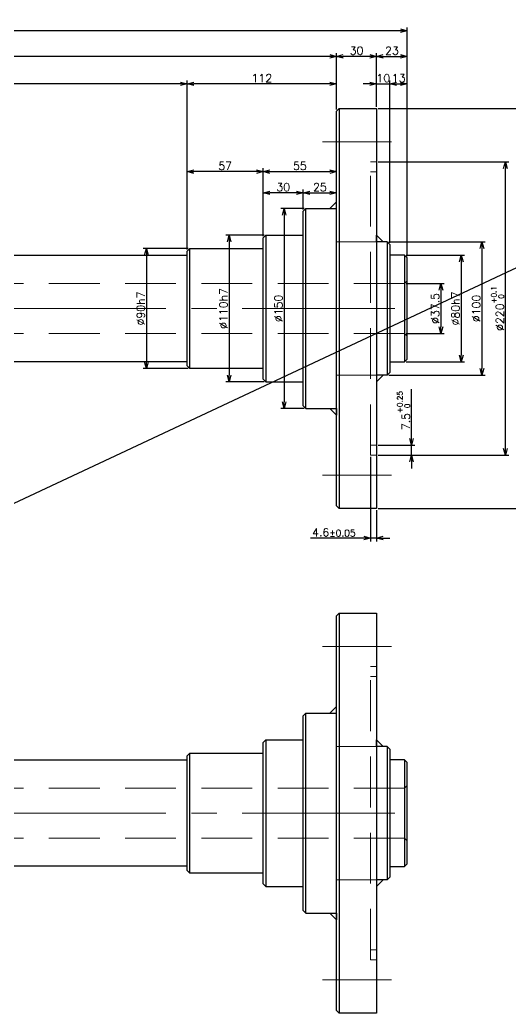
# Model space of a CAD drawing. Header units: millimetres. Extents: x -16130 to 36813, y -8099 to 27484.
# Drawn here: x -9686 to -9318, y 17082 to 17827 of the extents above; entities that cross this region are included whole.
import ezdxf

# ---------------------------------------------------------------- set-up
doc = ezdxf.new("R2010")
doc.units = ezdxf.units.MM
doc.header["$LTSCALE"] = 6
doc.header["$PDMODE"] = 99
doc.header["$PDSIZE"] = 1
doc.linetypes.add('CENTER2', pattern=[28.575, 19.05, -3.175, 3.175, -3.175])
doc.linetypes.add('HIDDEN', pattern=[9.525, 6.35, -3.175])
for name, color, linetype, lineweight in [('04_HIDDEN', 2, 'HIDDEN', 13), ('05_CENTER', 4, 'CENTER2', 13), ('08_DIM', 3, 'Continuous', 13)]:
    doc.layers.add(name, color=color, linetype=linetype, lineweight=lineweight)
doc.styles.add('KSS_TXT', font='txt.shx', dxfattribs={"bigfont": 'extfont2.shx'})
doc.dimstyles.new('KSS_DIM', dxfattribs={"dimtxt": 3, "dimasz": 2.5, "dimexe": 1.25, "dimexo": 0.625, "dimtad": 1, "dimdsep": 46, "dimtxsty": 'KSS_TXT', "dimblk": 'OPEN30', "dimcen": 0, "dimazin": 2, "dimtfac": 0.75, "dimtmove": 0, "dimatfit": 3, "dimldrblk": 'OPEN30', "dimfxl": 1, "dimtolj": 1, "dimarcsym": 0})

# ---------------------------------------------------------------- blocks, each defined once
blk = doc.blocks.new('A$C6EC02656_1_1')
at = {"color": 0}
for p, q in [((-38, 108), (-40, 106)), ((-40, 106), (40, 106)), ((-40, 106), (-40, 95)), ((38, 108), (-38, 108)), ((40, 106), (38, 108)), ((40, 95), (40, 106)), ((-48, 95), (-50, 93)), ((-50, 93), (-50, 85)), ((-48, 95), (48, 95)), ((48, 95), (50, 93)), ((50, 93), (50, 85)), ((-75, 32), (-75, 55)), ((75, 32), (75, 55)), ((-75, 32), (-73, 30)), ((75, 32), (-75, 32)), ((73, 30), (-73, 30)), ((-55, 2), (-55, 30)), ((55, 2), (55, 30)), ((75, 32), (73, 30)), ((-53, 0), (-55, 2)), ((-55, 2), (55, 2)), ((53, 0), (-53, 0)), ((-45, -55), (-45, 0)), ((45, 0), (45, -55)), ((55, 2), (53, 0)), ((45, -55), (-45, -55)), ((-43, -57), (-45, -55)), ((43, -57), (-43, -57)), ((-39.9, -352), (-39.9, -57)), ((39.9, -57), (39.9, -352)), ((43, -57), (45, -55)), ((-40, -430), (-40, -352)), ((-40, -352), (40, -352)), ((40, -352), (40, -430)), ((-40, -407), (-5.5, -407)), ((-38.92, -407), (-38.92, -431.08)), ((-5.5, -404.5), (-5.5, -432)), ((5.5, -404.5), (5.5, -432)), ((5.5, -407), (40, -407)), ((38.92, -407), (38.92, -431.08)), ((-38, -432), (-40, -430)), ((-40, -430), (-5.5, -430)), ((5.5, -430), (40, -430)), ((40, -430), (38, -432)), ((38, -432), (-38, -432)), ((-35, -520), (-35, -432)), ((35, -432), (35, -520)), ((-10, -446), (-10, -522)), ((10, -446), (10, -522)), ((-33, -522), (-35, -520)), ((-35, -520), (-10, -520)), ((10, -520), (35, -520)), ((35, -520), (33, -522)), ((33, -522), (-33, -522))]:
    blk.add_line(p, q, dxfattribs=at)
for p, q in [((-50, 93), (50, 93)), ((-150, 57), (150, 57))]:
    blk.add_line(p, q)
at = {"color": 3}
for points in [[(-50, 85), (-55, 85), (-50, 90), (-50, 90)], [(50, 85), (55, 85), (50, 90), (50, 90)], [(-75, 55), (-80, 55), (-75, 50), (-75, 50)], [(75, 55), (80, 55), (75, 50), (75, 50)]]:
    blk.add_lwpolyline(points, close=True, dxfattribs=at)
at = {"color": 0}
blk.add_lwpolyline([(150, 85), (150, 85), (150, 57), (148, 55), (-148, 55), (-150, 57), (-150, 85), (150, 85)], dxfattribs=at)
for centre, radius in [((0, -404.5), 5.5), ((0, -446), 10)]:
    blk.add_arc(centre, radius, 0, 180, dxfattribs=at)
at = {"layer": '04_HIDDEN'}
for p, q in [((-18.75, 106), (-20.75, 108)), ((-18.75, -503.5), (-18.75, 106)), ((24.65, 106), (-18.75, 106)), ((18.75, 106), (20.75, 108)), ((18.75, -503.5), (18.75, 106)), ((-110, 80.4), (-110, 85)), ((-102.5, 85), (-102.5, 80.4)), ((-50, 85), (-50, 55)), ((50, 85), (50, 55)), ((102.5, 85), (102.5, 80.4)), ((110, 80.4), (110, 85)), ((110, 80.4), (-110, 80.4)), ((-20.96, -522), (-20.38, -503.5)), ((-20.38, -503.5), (-18.75, -500.69)), ((-20.38, -503.5), (20.38, -503.5)), ((-19.48, -522), (-18.9, -503.5)), ((20.38, -503.5), (18.75, -500.69)), ((19.48, -522), (18.9, -503.5)), ((20.95, -522), (20.38, -503.5))]:
    blk.add_line(p, q, dxfattribs=at)
at = {"layer": '05_CENTER'}
for p, q in [((0, -530.06), (0, 113.51)), ((-125, 44.5), (-125, 96.07)), ((125, 44.5), (125, 96.07))]:
    blk.add_line(p, q, dxfattribs=at)
blk = doc.blocks.new('_Open30')
at = {"color": 0, "linetype": 'ByBlock', "lineweight": -2}
for p, q in [((-1, 0.27), (0, 0)), ((0, 0), (-1, -0.27)), ((0, 0), (-1, 0))]:
    blk.add_line(p, q, dxfattribs=at)
blk = doc.blocks.new('*D1574')
at = {"layer": '08_DIM', "color": 0, "lineweight": -2, "transparency": 16777216}
for p, q in [((-9396.04, 17629.15), (-9367.61, 17629.15)), ((-9370.11, 17624.15), (-9370.11, 17596.65)), ((-9396.04, 17591.65), (-9367.61, 17591.65))]:
    blk.add_line(p, q, dxfattribs=at)
at = {"layer": 'Defpoints', "color": 0, "transparency": 16777216}
for p in [(-9397.29, 17629.15), (-9397.29, 17591.65), (-9370.11, 17591.65)]:
    blk.add_point(p, dxfattribs=at)
at = {"layer": '08_DIM', "color": 0, "lineweight": -2, "transparency": 16777216, "xscale": 5, "yscale": 5, "zscale": 5}
for p, rotation in [((-9370.11, 17629.15), 90), ((-9370.11, 17591.65), 270)]:
    blk.add_blockref('_Open30', p, dxfattribs=dict(at, rotation=rotation))
at = {"layer": '08_DIM', "color": 0, "transparency": 16777216, "insert": (-9374.36, 17610.4), "char_height": 6, "attachment_point": 5, "rotation": 90, "style": 'KSS_TXT'}
blk.add_mtext('\\A1;%%C37.5', dxfattribs=at)
blk = doc.blocks.new('*D1575')
at = {"layer": '08_DIM', "color": 0, "lineweight": -2, "transparency": 16777216}
for p, q in [((-9396.04, 17650.4), (-9352.41, 17650.4)), ((-9354.91, 17645.4), (-9354.91, 17575.4)), ((-9396.04, 17570.4), (-9352.41, 17570.4))]:
    blk.add_line(p, q, dxfattribs=at)
at = {"layer": 'Defpoints', "color": 0, "transparency": 16777216}
for p in [(-9397.29, 17650.4), (-9397.29, 17570.4), (-9354.91, 17570.4)]:
    blk.add_point(p, dxfattribs=at)
at = {"layer": '08_DIM', "color": 0, "lineweight": -2, "transparency": 16777216, "xscale": 5, "yscale": 5, "zscale": 5}
for p, rotation in [((-9354.91, 17650.4), 90), ((-9354.91, 17570.4), 270)]:
    blk.add_blockref('_Open30', p, dxfattribs=dict(at, rotation=rotation))
at = {"layer": '08_DIM', "color": 0, "transparency": 16777216, "insert": (-9359.16, 17610.4), "char_height": 6, "attachment_point": 5, "rotation": 90, "style": 'KSS_TXT'}
blk.add_mtext('\\A1;%%C80h7', dxfattribs=at)
blk = doc.blocks.new('*D1576')
at = {"layer": '08_DIM', "color": 0, "lineweight": -2, "transparency": 16777216}
for p, q in [((-9409.04, 17660.4), (-9336.89, 17660.4)), ((-9339.39, 17655.4), (-9339.39, 17565.4)), ((-9409.04, 17560.4), (-9336.89, 17560.4))]:
    blk.add_line(p, q, dxfattribs=at)
at = {"layer": 'Defpoints', "color": 0, "transparency": 16777216}
for p in [(-9410.29, 17660.4), (-9410.29, 17560.4), (-9339.39, 17560.4)]:
    blk.add_point(p, dxfattribs=at)
at = {"layer": '08_DIM', "color": 0, "lineweight": -2, "transparency": 16777216, "xscale": 5, "yscale": 5, "zscale": 5}
for p, rotation in [((-9339.39, 17660.4), 90), ((-9339.39, 17560.4), 270)]:
    blk.add_blockref('_Open30', p, dxfattribs=dict(at, rotation=rotation))
at = {"layer": '08_DIM', "color": 0, "transparency": 16777216, "insert": (-9343.64, 17610.4), "char_height": 6, "attachment_point": 5, "rotation": 90, "style": 'KSS_TXT'}
blk.add_mtext('\\A1;%%C100', dxfattribs=at)
blk = doc.blocks.new('*D1577')
at = {"layer": '08_DIM', "color": 0, "lineweight": -2, "transparency": 16777216}
for p, q in [((-9392.17, 17512.9), (-9392.17, 17549.78)), ((-9417.04, 17507.9), (-9389.67, 17507.9)), ((-9392.17, 17500.4), (-9392.17, 17507.9)), ((-9417.04, 17500.4), (-9389.67, 17500.4)), ((-9392.17, 17495.4), (-9392.17, 17490.4))]:
    blk.add_line(p, q, dxfattribs=at)
at = {"layer": 'Defpoints', "color": 0, "transparency": 16777216}
for p in [(-9418.29, 17507.9), (-9392.17, 17507.9), (-9418.29, 17500.4)]:
    blk.add_point(p, dxfattribs=at)
at = {"layer": '08_DIM', "color": 0, "lineweight": -2, "transparency": 16777216, "xscale": 5, "yscale": 5, "zscale": 5}
for p, rotation in [((-9392.17, 17507.9), 270), ((-9392.17, 17500.4), 90)]:
    blk.add_blockref('_Open30', p, dxfattribs=dict(at, rotation=rotation))
at = {"layer": '08_DIM', "color": 0, "transparency": 16777216, "insert": (-9398.08, 17533.84), "char_height": 6, "attachment_point": 5, "rotation": 90, "style": 'KSS_TXT'}
blk.add_mtext('7.5{\\H4.000000;\\S+0.25^  0;}', dxfattribs=at)
blk = doc.blocks.new('*D1578')
at = {"layer": '08_DIM', "color": 0, "lineweight": -2, "transparency": 16777216}
for p, q in [((-9417.04, 17720.4), (-9319.27, 17720.4)), ((-9321.77, 17505.4), (-9321.77, 17715.4)), ((-9417.04, 17500.4), (-9319.27, 17500.4))]:
    blk.add_line(p, q, dxfattribs=at)
at = {"layer": 'Defpoints', "color": 0, "transparency": 16777216}
for p in [(-9418.29, 17720.4), (-9321.77, 17720.4), (-9418.29, 17500.4)]:
    blk.add_point(p, dxfattribs=at)
at = {"layer": '08_DIM', "color": 0, "lineweight": -2, "transparency": 16777216, "xscale": 5, "yscale": 5, "zscale": 5}
for p, rotation in [((-9321.77, 17720.4), 90), ((-9321.77, 17500.4), 270)]:
    blk.add_blockref('_Open30', p, dxfattribs=dict(at, rotation=rotation))
at = {"layer": '08_DIM', "color": 0, "transparency": 16777216, "insert": (-9327.69, 17610.4), "char_height": 6, "attachment_point": 5, "rotation": 90, "style": 'KSS_TXT'}
blk.add_mtext('%%C220{\\H4.000000;\\S+0.1^  0;}', dxfattribs=at)
blk = doc.blocks.new('*D1579')
at = {"layer": '08_DIM', "color": 0, "lineweight": -2, "transparency": 16777216}
for p, q in [((-9422.89, 17499.15), (-9422.89, 17435.77)), ((-9418.29, 17459.15), (-9418.29, 17435.77)), ((-9427.89, 17438.27), (-9467.76, 17438.27)), ((-9418.29, 17438.27), (-9422.89, 17438.27)), ((-9413.29, 17438.27), (-9408.29, 17438.27))]:
    blk.add_line(p, q, dxfattribs=at)
at = {"layer": 'Defpoints', "color": 0, "transparency": 16777216}
for p in [(-9422.89, 17500.4), (-9418.29, 17460.4), (-9422.89, 17438.27)]:
    blk.add_point(p, dxfattribs=at)
at = {"layer": '08_DIM', "color": 0, "lineweight": -2, "transparency": 16777216, "xscale": 5, "yscale": 5, "zscale": 5}
blk.add_blockref('_Open30', (-9422.89, 17438.27), dxfattribs=at)
at = {"layer": '08_DIM', "color": 0, "lineweight": -2, "transparency": 16777216, "xscale": 5, "yscale": 5, "zscale": 5, "rotation": 180}
blk.add_blockref('_Open30', (-9418.29, 17438.27), dxfattribs=at)
at = {"layer": '08_DIM', "color": 0, "transparency": 16777216, "insert": (-9450.32, 17442.52), "char_height": 6, "attachment_point": 5, "style": 'KSS_TXT'}
blk.add_mtext('4.6{\\H5.000000;%%p0.05}', dxfattribs=at)
blk = doc.blocks.new('*D1580')
at = {"layer": '08_DIM', "color": 0, "lineweight": -2, "transparency": 16777216}
for p, q in [((-9502.54, 17665.4), (-9531.31, 17665.4)), ((-9528.81, 17660.4), (-9528.81, 17560.4)), ((-9502.54, 17555.4), (-9531.31, 17555.4))]:
    blk.add_line(p, q, dxfattribs=at)
at = {"layer": 'Defpoints', "color": 0, "transparency": 16777216}
for p in [(-9501.29, 17665.4), (-9528.81, 17555.4), (-9501.29, 17555.4)]:
    blk.add_point(p, dxfattribs=at)
at = {"layer": '08_DIM', "color": 0, "lineweight": -2, "transparency": 16777216, "xscale": 5, "yscale": 5, "zscale": 5}
for p, rotation in [((-9528.81, 17665.4), 90), ((-9528.81, 17555.4), 270)]:
    blk.add_blockref('_Open30', p, dxfattribs=dict(at, rotation=rotation))
at = {"layer": '08_DIM', "color": 0, "transparency": 16777216, "insert": (-9533.06, 17610.4), "char_height": 6, "attachment_point": 5, "rotation": 90, "style": 'KSS_TXT'}
blk.add_mtext('\\A1;%%C110h7', dxfattribs=at)
blk = doc.blocks.new('*D1581')
at = {"layer": '08_DIM', "color": 0, "lineweight": -2, "transparency": 16777216}
for p, q in [((-9559.54, 17655.4), (-9593.28, 17655.4)), ((-9590.78, 17650.4), (-9590.78, 17570.4)), ((-9559.54, 17565.4), (-9593.28, 17565.4))]:
    blk.add_line(p, q, dxfattribs=at)
at = {"layer": 'Defpoints', "color": 0, "transparency": 16777216}
for p in [(-9558.29, 17655.4), (-9590.78, 17565.4), (-9558.29, 17565.4)]:
    blk.add_point(p, dxfattribs=at)
at = {"layer": '08_DIM', "color": 0, "lineweight": -2, "transparency": 16777216, "xscale": 5, "yscale": 5, "zscale": 5}
for p, rotation in [((-9590.78, 17655.4), 90), ((-9590.78, 17565.4), 270)]:
    blk.add_blockref('_Open30', p, dxfattribs=dict(at, rotation=rotation))
at = {"layer": '08_DIM', "color": 0, "transparency": 16777216, "insert": (-9595.03, 17610.4), "char_height": 6, "attachment_point": 5, "rotation": 90, "style": 'KSS_TXT'}
blk.add_mtext('\\A1;%%C90h7', dxfattribs=at)
blk = doc.blocks.new('*D1588')
at = {"layer": '08_DIM', "color": 0, "lineweight": -2, "transparency": 16777216}
for p, q in [((-9417.04, 17760.4), (-9300.01, 17760.4)), ((-9302.51, 17755.4), (-9302.51, 17465.4)), ((-9417.04, 17460.4), (-9300.01, 17460.4))]:
    blk.add_line(p, q, dxfattribs=at)
at = {"layer": 'Defpoints', "color": 0, "transparency": 16777216}
for p in [(-9418.29, 17760.4), (-9418.29, 17460.4), (-9302.51, 17460.4)]:
    blk.add_point(p, dxfattribs=at)
at = {"layer": '08_DIM', "color": 0, "lineweight": -2, "transparency": 16777216, "xscale": 5, "yscale": 5, "zscale": 5}
for p, rotation in [((-9302.51, 17760.4), 90), ((-9302.51, 17460.4), 270)]:
    blk.add_blockref('_Open30', p, dxfattribs=dict(at, rotation=rotation))
at = {"layer": '08_DIM', "color": 0, "transparency": 16777216, "insert": (-9306.76, 17610.4), "char_height": 6, "attachment_point": 5, "rotation": 90, "style": 'KSS_TXT'}
blk.add_mtext('\\A1;%%C300', dxfattribs=at)
blk = doc.blocks.new('*D1589')
at = {"layer": '08_DIM', "color": 0, "lineweight": -2, "transparency": 16777216}
for p, q in [((-9448.29, 17759.65), (-9448.29, 17801.95)), ((-9418.29, 17761.65), (-9418.29, 17801.95)), ((-9423.29, 17799.45), (-9443.29, 17799.45))]:
    blk.add_line(p, q, dxfattribs=at)
at = {"layer": 'Defpoints', "color": 0, "transparency": 16777216}
for p in [(-9448.29, 17799.45), (-9448.29, 17758.4), (-9418.29, 17760.4)]:
    blk.add_point(p, dxfattribs=at)
at = {"layer": '08_DIM', "color": 0, "lineweight": -2, "transparency": 16777216, "xscale": 5, "yscale": 5, "zscale": 5, "rotation": 180}
blk.add_blockref('_Open30', (-9448.29, 17799.45), dxfattribs=at)
at = {"layer": '08_DIM', "color": 0, "lineweight": -2, "transparency": 16777216, "xscale": 5, "yscale": 5, "zscale": 5}
blk.add_blockref('_Open30', (-9418.29, 17799.45), dxfattribs=at)
at = {"layer": '08_DIM', "color": 0, "transparency": 16777216, "insert": (-9433.29, 17803.7), "char_height": 6, "attachment_point": 5, "style": 'KSS_TXT'}
blk.add_mtext('\\A1;30', dxfattribs=at)
blk = doc.blocks.new('*D1590')
at = {"layer": '08_DIM', "color": 0, "lineweight": -2, "transparency": 16777216}
for p, q in [((-9503.29, 17664.65), (-9503.29, 17699.6)), ((-9478.29, 17697.1), (-9498.29, 17697.1)), ((-9473.29, 17684.65), (-9473.29, 17699.6))]:
    blk.add_line(p, q, dxfattribs=at)
at = {"layer": 'Defpoints', "color": 0, "transparency": 16777216}
for p in [(-9503.29, 17697.1), (-9473.29, 17683.4), (-9503.29, 17663.4)]:
    blk.add_point(p, dxfattribs=at)
at = {"layer": '08_DIM', "color": 0, "lineweight": -2, "transparency": 16777216, "xscale": 5, "yscale": 5, "zscale": 5, "rotation": 180}
blk.add_blockref('_Open30', (-9503.29, 17697.1), dxfattribs=at)
at = {"layer": '08_DIM', "color": 0, "lineweight": -2, "transparency": 16777216, "xscale": 5, "yscale": 5, "zscale": 5}
blk.add_blockref('_Open30', (-9473.29, 17697.1), dxfattribs=at)
at = {"layer": '08_DIM', "color": 0, "transparency": 16777216, "insert": (-9488.29, 17701.35), "char_height": 6, "attachment_point": 5, "style": 'KSS_TXT'}
blk.add_mtext('\\A1;30', dxfattribs=at)
blk = doc.blocks.new('*D1591')
at = {"layer": '08_DIM', "color": 0, "lineweight": -2, "transparency": 16777216}
for p, q in [((-9560.29, 17654.65), (-9560.29, 17715.52)), ((-9508.29, 17713.02), (-9555.29, 17713.02)), ((-9503.29, 17664.65), (-9503.29, 17715.52))]:
    blk.add_line(p, q, dxfattribs=at)
at = {"layer": 'Defpoints', "color": 0, "transparency": 16777216}
for p in [(-9560.29, 17713.02), (-9503.29, 17663.4), (-9560.29, 17653.4)]:
    blk.add_point(p, dxfattribs=at)
at = {"layer": '08_DIM', "color": 0, "lineweight": -2, "transparency": 16777216, "xscale": 5, "yscale": 5, "zscale": 5, "rotation": 180}
blk.add_blockref('_Open30', (-9560.29, 17713.02), dxfattribs=at)
at = {"layer": '08_DIM', "color": 0, "lineweight": -2, "transparency": 16777216, "xscale": 5, "yscale": 5, "zscale": 5}
blk.add_blockref('_Open30', (-9503.29, 17713.02), dxfattribs=at)
at = {"layer": '08_DIM', "color": 0, "transparency": 16777216, "insert": (-9531.79, 17717.27), "char_height": 6, "attachment_point": 5, "style": 'KSS_TXT'}
blk.add_mtext('\\A1;57', dxfattribs=at)
blk = doc.blocks.new('*D1592')
at = {"layer": '08_DIM', "color": 0, "lineweight": -2, "transparency": 16777216}
for p, q in [((-10025.29, 17644.65), (-10025.29, 17801.95)), ((-9448.29, 17759.65), (-9448.29, 17801.95)), ((-9453.29, 17799.45), (-10020.29, 17799.45))]:
    blk.add_line(p, q, dxfattribs=at)
at = {"layer": 'Defpoints', "color": 0, "transparency": 16777216}
for p in [(-10025.29, 17799.45), (-9448.29, 17758.4), (-10025.29, 17643.4)]:
    blk.add_point(p, dxfattribs=at)
at = {"layer": '08_DIM', "color": 0, "lineweight": -2, "transparency": 16777216, "xscale": 5, "yscale": 5, "zscale": 5, "rotation": 180}
blk.add_blockref('_Open30', (-10025.29, 17799.45), dxfattribs=at)
at = {"layer": '08_DIM', "color": 0, "lineweight": -2, "transparency": 16777216, "xscale": 5, "yscale": 5, "zscale": 5}
blk.add_blockref('_Open30', (-9448.29, 17799.45), dxfattribs=at)
at = {"layer": '08_DIM', "color": 0, "transparency": 16777216, "insert": (-9736.79, 17803.71), "char_height": 6, "attachment_point": 5, "style": 'KSS_TXT'}
blk.add_mtext('\\A1;577', dxfattribs=at)
blk = doc.blocks.new('*D1594')
at = {"layer": '08_DIM', "color": 0, "lineweight": -2, "transparency": 16777216}
for p, q in [((-10025.29, 17644.65), (-10025.29, 17821.13)), ((-9400.29, 17818.63), (-10020.29, 17818.63)), ((-9395.29, 17649.65), (-9395.29, 17821.13))]:
    blk.add_line(p, q, dxfattribs=at)
at = {"layer": 'Defpoints', "color": 0, "transparency": 16777216}
for p in [(-10025.29, 17818.63), (-9395.29, 17648.4), (-10025.29, 17643.4)]:
    blk.add_point(p, dxfattribs=at)
at = {"layer": '08_DIM', "color": 0, "lineweight": -2, "transparency": 16777216, "xscale": 5, "yscale": 5, "zscale": 5, "rotation": 180}
blk.add_blockref('_Open30', (-10025.29, 17818.63), dxfattribs=at)
at = {"layer": '08_DIM', "color": 0, "lineweight": -2, "transparency": 16777216, "xscale": 5, "yscale": 5, "zscale": 5}
blk.add_blockref('_Open30', (-9395.29, 17818.63), dxfattribs=at)
at = {"layer": '08_DIM', "color": 0, "transparency": 16777216, "insert": (-9710.29, 17822.88), "char_height": 6, "attachment_point": 5, "style": 'KSS_TXT'}
blk.add_mtext('\\A1;630', dxfattribs=at)
blk = doc.blocks.new('*D1622')
at = {"layer": '08_DIM', "color": 0, "lineweight": -2, "transparency": 16777216}
for p, q in [((-9418.29, 17761.65), (-9418.29, 17801.95)), ((-9395.29, 17649.65), (-9395.29, 17801.95)), ((-9413.29, 17799.45), (-9400.29, 17799.45))]:
    blk.add_line(p, q, dxfattribs=at)
at = {"layer": 'Defpoints', "color": 0, "transparency": 16777216}
for p in [(-9395.29, 17799.45), (-9418.29, 17760.4), (-9395.29, 17648.4)]:
    blk.add_point(p, dxfattribs=at)
at = {"layer": '08_DIM', "color": 0, "lineweight": -2, "transparency": 16777216, "xscale": 5, "yscale": 5, "zscale": 5, "rotation": 180}
blk.add_blockref('_Open30', (-9418.29, 17799.45), dxfattribs=at)
at = {"layer": '08_DIM', "color": 0, "lineweight": -2, "transparency": 16777216, "xscale": 5, "yscale": 5, "zscale": 5}
blk.add_blockref('_Open30', (-9395.29, 17799.45), dxfattribs=at)
at = {"layer": '08_DIM', "color": 0, "transparency": 16777216, "insert": (-9406.79, 17803.7), "char_height": 6, "attachment_point": 5, "style": 'KSS_TXT'}
blk.add_mtext('\\A1;23', dxfattribs=at)
blk = doc.blocks.new('*D1623')
at = {"layer": '08_DIM', "color": 0, "lineweight": -2, "transparency": 16777216}
for p, q in [((-9560.29, 17654.65), (-9560.29, 17781.35)), ((-9453.29, 17778.85), (-9555.29, 17778.85)), ((-9448.29, 17759.65), (-9448.29, 17781.35))]:
    blk.add_line(p, q, dxfattribs=at)
at = {"layer": 'Defpoints', "color": 0, "transparency": 16777216}
for p in [(-9560.29, 17778.85), (-9448.29, 17758.4), (-9560.29, 17653.4)]:
    blk.add_point(p, dxfattribs=at)
at = {"layer": '08_DIM', "color": 0, "lineweight": -2, "transparency": 16777216, "xscale": 5, "yscale": 5, "zscale": 5, "rotation": 180}
blk.add_blockref('_Open30', (-9560.29, 17778.85), dxfattribs=at)
at = {"layer": '08_DIM', "color": 0, "lineweight": -2, "transparency": 16777216, "xscale": 5, "yscale": 5, "zscale": 5}
blk.add_blockref('_Open30', (-9448.29, 17778.85), dxfattribs=at)
at = {"layer": '08_DIM', "color": 0, "transparency": 16777216, "insert": (-9504.29, 17783.1), "char_height": 6, "attachment_point": 5, "style": 'KSS_TXT'}
blk.add_mtext('\\A1;112', dxfattribs=at)
blk = doc.blocks.new('*D1624')
at = {"layer": '08_DIM', "color": 0, "lineweight": -2, "transparency": 16777216}
for p, q in [((-9935.29, 17649.65), (-9935.29, 17781.35)), ((-9565.29, 17778.85), (-9930.29, 17778.85)), ((-9560.29, 17654.65), (-9560.29, 17781.35))]:
    blk.add_line(p, q, dxfattribs=at)
at = {"layer": 'Defpoints', "color": 0, "transparency": 16777216}
for p in [(-9935.29, 17778.85), (-9560.29, 17653.4), (-9935.29, 17648.4)]:
    blk.add_point(p, dxfattribs=at)
at = {"layer": '08_DIM', "color": 0, "lineweight": -2, "transparency": 16777216, "xscale": 5, "yscale": 5, "zscale": 5, "rotation": 180}
blk.add_blockref('_Open30', (-9935.29, 17778.85), dxfattribs=at)
at = {"layer": '08_DIM', "color": 0, "lineweight": -2, "transparency": 16777216, "xscale": 5, "yscale": 5, "zscale": 5}
blk.add_blockref('_Open30', (-9560.29, 17778.85), dxfattribs=at)
at = {"layer": '08_DIM', "color": 0, "transparency": 16777216, "insert": (-9747.79, 17783.11), "char_height": 6, "attachment_point": 5, "style": 'KSS_TXT'}
blk.add_mtext('\\A1;375', dxfattribs=at)
blk = doc.blocks.new('*D1625')
at = {"layer": '08_DIM', "color": 0, "lineweight": -2, "transparency": 16777216}
for p, q in [((-9423.29, 17778.85), (-9428.29, 17778.85)), ((-9418.29, 17761.65), (-9418.29, 17781.35)), ((-9418.29, 17778.85), (-9408.29, 17778.85)), ((-9408.29, 17659.65), (-9408.29, 17781.35)), ((-9403.29, 17778.85), (-9398.29, 17778.85))]:
    blk.add_line(p, q, dxfattribs=at)
at = {"layer": 'Defpoints', "color": 0, "transparency": 16777216}
for p in [(-9408.29, 17778.85), (-9418.29, 17760.4), (-9408.29, 17658.4)]:
    blk.add_point(p, dxfattribs=at)
at = {"layer": '08_DIM', "color": 0, "lineweight": -2, "transparency": 16777216, "xscale": 5, "yscale": 5, "zscale": 5}
blk.add_blockref('_Open30', (-9418.29, 17778.85), dxfattribs=at)
at = {"layer": '08_DIM', "color": 0, "lineweight": -2, "transparency": 16777216, "xscale": 5, "yscale": 5, "zscale": 5, "rotation": 180}
blk.add_blockref('_Open30', (-9408.29, 17778.85), dxfattribs=at)
at = {"layer": '08_DIM', "color": 0, "transparency": 16777216, "insert": (-9413.29, 17783.1), "char_height": 6, "attachment_point": 5, "style": 'KSS_TXT'}
blk.add_mtext('\\A1;10', dxfattribs=at)
blk = doc.blocks.new('*D1626')
at = {"layer": '08_DIM', "color": 0, "lineweight": -2, "transparency": 16777216}
for p, q in [((-9408.29, 17659.65), (-9408.29, 17781.35)), ((-9403.29, 17778.85), (-9400.29, 17778.85)), ((-9395.29, 17649.65), (-9395.29, 17781.35))]:
    blk.add_line(p, q, dxfattribs=at)
at = {"layer": 'Defpoints', "color": 0, "transparency": 16777216}
for p in [(-9395.29, 17778.85), (-9408.29, 17658.4), (-9395.29, 17648.4)]:
    blk.add_point(p, dxfattribs=at)
at = {"layer": '08_DIM', "color": 0, "lineweight": -2, "transparency": 16777216, "xscale": 5, "yscale": 5, "zscale": 5, "rotation": 180}
blk.add_blockref('_Open30', (-9408.29, 17778.85), dxfattribs=at)
at = {"layer": '08_DIM', "color": 0, "lineweight": -2, "transparency": 16777216, "xscale": 5, "yscale": 5, "zscale": 5}
blk.add_blockref('_Open30', (-9395.29, 17778.85), dxfattribs=at)
at = {"layer": '08_DIM', "color": 0, "transparency": 16777216, "insert": (-9401.79, 17783.1), "char_height": 6, "attachment_point": 5, "style": 'KSS_TXT'}
blk.add_mtext('\\A1;13', dxfattribs=at)
blk = doc.blocks.new('A$C73885433_1_1')
for p, q in [((57, 150), (57, -150)), ((93, 50), (93, -50))]:
    blk.add_line(p, q)
at = {"color": 0}
for p, q in [((32, 75), (30, 73)), ((32, 75), (55, 75)), ((32, -75), (32, 75)), ((30, -73), (30, 73)), ((0, 53), (2, 55)), ((0, -53), (0, 53)), ((2, 55), (2, -55)), ((2, 55), (30, 55)), ((-57, 43), (-55, 45)), ((-55, 45), (0, 45)), ((-55, -45), (-55, 45)), ((93, 50), (85, 50)), ((95, 48), (93, 50)), ((95, 48), (95, -48)), ((-432, 38), (-430, 40)), ((-432, -38), (-432, 38)), ((-407, 38.92), (-431.08, 38.92)), ((-430, 40), (-352, 40)), ((-430, 40), (-430, -40)), ((-407, 40), (-407, -40)), ((-352, 40), (-352, -40)), ((-352, 39.9), (-57, 39.9)), ((-57, -43), (-57, 43)), ((106, 40), (95, 40)), ((106, 40), (106, -40)), ((108, 38), (106, 40)), ((108, -38), (108, 38)), ((-522, 33), (-520, 35)), ((-522, -33), (-522, 33)), ((-520, 35), (-432, 35)), ((-520, 35), (-520, -35)), ((-520, -35), (-522, -33)), ((-432, -35), (-520, -35)), ((-430, -40), (-432, -38)), ((-407, -38.92), (-431.08, -38.92)), ((-352, -40), (-430, -40)), ((-57, -39.9), (-352, -39.9)), ((-57, -43), (-55, -45)), ((95, -40), (106, -40)), ((106, -40), (108, -38)), ((0, -45), (-55, -45)), ((93, -50), (85, -50)), ((95, -48), (93, -50)), ((2, -55), (0, -53)), ((2, -55), (30, -55)), ((32, -75), (30, -73)), ((32, -75), (55, -75))]:
    blk.add_line(p, q, dxfattribs=at)
blk.add_lwpolyline([(85, -150), (85, -150), (57, -150), (55, -148), (55, 148), (57, 150), (85, 150), (85, -150)], dxfattribs=at)
at = {"color": 3}
for points in [[(55, 75), (55, 80), (50, 75), (50, 75)], [(85, 50), (85, 55), (90, 50), (90, 50)], [(85, -50), (85, -55), (90, -50), (90, -50)], [(55, -75), (55, -80), (50, -75), (50, -75)]]:
    blk.add_lwpolyline(points, close=True, dxfattribs=at)
at = {"layer": '04_HIDDEN'}
for p, q in [((80.4, -110), (80.4, 110)), ((80.4, 110), (85, 110)), ((85, 102.5), (80.4, 102.5)), ((85, 50), (55, 50)), ((-399, 36), (-399, 40)), ((-436, 35), (-436, 27.5)), ((-432, 36), (-399, 36)), ((-436, 27.5), (-522, 27.5)), ((-522, 20.95), (-503.5, 20.38)), ((-522, 19.48), (-503.5, 18.9)), ((-503.5, 20.38), (-503.5, -20.38)), ((-503.5, 20.38), (-500.69, 18.75)), ((-503.5, 18.75), (106, 18.75)), ((106, 18.75), (108, 20.75)), ((106, -24.65), (106, 18.75)), ((-522, -19.48), (-503.5, -18.9)), ((-522, -20.96), (-503.5, -20.38)), ((-503.5, -18.75), (106, -18.75)), ((-503.5, -20.38), (-500.69, -18.75)), ((106, -18.75), (108, -20.75)), ((85, -50), (55, -50)), ((85, -102.5), (80.4, -102.5)), ((80.4, -110), (85, -110))]:
    blk.add_line(p, q, dxfattribs=at)
at = {"layer": '05_CENTER'}
for p, q in [((44.5, 125), (96.07, 125)), ((-530.06, 0), (113.51, 0)), ((44.5, -125), (96.07, -125))]:
    blk.add_line(p, q, dxfattribs=at)
blk = doc.blocks.new('*D2747')
at = {"layer": '08_DIM', "color": 0, "lineweight": -2, "transparency": 16777216}
for p, q in [((-9472.54, 17685.4), (-9490.09, 17685.4)), ((-9487.59, 17680.4), (-9487.59, 17540.4)), ((-9472.54, 17535.4), (-9490.09, 17535.4))]:
    blk.add_line(p, q, dxfattribs=at)
at = {"layer": 'Defpoints', "color": 0, "transparency": 16777216}
for p in [(-9471.29, 17685.4), (-9487.59, 17535.4), (-9471.29, 17535.4)]:
    blk.add_point(p, dxfattribs=at)
at = {"layer": '08_DIM', "color": 0, "lineweight": -2, "transparency": 16777216, "xscale": 5, "yscale": 5, "zscale": 5}
for p, rotation in [((-9487.59, 17685.4), 90), ((-9487.59, 17535.4), 270)]:
    blk.add_blockref('_Open30', p, dxfattribs=dict(at, rotation=rotation))
at = {"layer": '08_DIM', "color": 0, "transparency": 16777216, "insert": (-9491.84, 17610.4), "char_height": 6, "attachment_point": 5, "rotation": 90, "style": 'KSS_TXT'}
blk.add_mtext('\\A1;%%C150', dxfattribs=at)
blk = doc.blocks.new('*D2748')
at = {"layer": '08_DIM', "color": 0, "lineweight": -2, "transparency": 16777216}
for p, q in [((-9473.29, 17684.65), (-9473.29, 17699.6)), ((-9468.29, 17697.1), (-9453.29, 17697.1)), ((-9448.29, 17686.65), (-9448.29, 17699.6))]:
    blk.add_line(p, q, dxfattribs=at)
at = {"layer": 'Defpoints', "color": 0, "transparency": 16777216}
for p in [(-9448.29, 17697.1), (-9473.29, 17683.4), (-9448.29, 17685.4)]:
    blk.add_point(p, dxfattribs=at)
at = {"layer": '08_DIM', "color": 0, "lineweight": -2, "transparency": 16777216, "xscale": 5, "yscale": 5, "zscale": 5, "rotation": 180}
blk.add_blockref('_Open30', (-9473.29, 17697.1), dxfattribs=at)
at = {"layer": '08_DIM', "color": 0, "lineweight": -2, "transparency": 16777216, "xscale": 5, "yscale": 5, "zscale": 5}
blk.add_blockref('_Open30', (-9448.29, 17697.1), dxfattribs=at)
at = {"layer": '08_DIM', "color": 0, "transparency": 16777216, "insert": (-9460.79, 17701.36), "char_height": 6, "attachment_point": 5, "style": 'KSS_TXT'}
blk.add_mtext('\\A1;25', dxfattribs=at)
blk = doc.blocks.new('*D2749')
at = {"layer": '08_DIM', "color": 0, "lineweight": -2, "transparency": 16777216}
for p, q in [((-9503.29, 17664.65), (-9503.29, 17715.52)), ((-9498.29, 17713.02), (-9453.29, 17713.02)), ((-9448.29, 17700.85), (-9448.29, 17715.52))]:
    blk.add_line(p, q, dxfattribs=at)
at = {"layer": 'Defpoints', "color": 0, "transparency": 16777216}
for p in [(-9448.29, 17713.02), (-9448.29, 17699.6), (-9503.29, 17663.4)]:
    blk.add_point(p, dxfattribs=at)
at = {"layer": '08_DIM', "color": 0, "lineweight": -2, "transparency": 16777216, "xscale": 5, "yscale": 5, "zscale": 5, "rotation": 180}
blk.add_blockref('_Open30', (-9503.29, 17713.02), dxfattribs=at)
at = {"layer": '08_DIM', "color": 0, "lineweight": -2, "transparency": 16777216, "xscale": 5, "yscale": 5, "zscale": 5}
blk.add_blockref('_Open30', (-9448.29, 17713.02), dxfattribs=at)
at = {"layer": '08_DIM', "color": 0, "transparency": 16777216, "insert": (-9475.79, 17717.28), "char_height": 6, "attachment_point": 5, "style": 'KSS_TXT'}
blk.add_mtext('\\A1;55', dxfattribs=at)

msp = doc.modelspace()

# ---------------------------------------------------------------- linework, layer by layer
at = {"color": 2}
msp.add_line((-8947.59576, 17812.7452), (-10256.27232, 17198.33682), dxfattribs=at)

# ---------------------------------------------------------------- block references
at = {"rotation": 270}
msp.add_blockref('A$C6EC02656_1_1', (-9503.2866, 17610.40376), dxfattribs=at)
msp.add_blockref('A$C73885433_1_1', (-9503.2866, 17232.03162))

# ---------------------------------------------------------------- dimensions: what is measured, and where the dimension line sits
at = {"layer": '08_DIM'}
for base, p1, p2, override, picture, middle in [((-10025.2866, 17818.6274), (-9395.28659, 17648.40376), (-10025.2866, 17643.40376), {"dimscale": 2}, '*D1594', (-9710.2866, 17822.8774)), ((-10025.2866, 17799.45123), (-9448.28659, 17758.40376), (-10025.2866, 17643.40376), {"dimscale": 2}, '*D1592', (-9736.7866, 17803.7054)), ((-9448.28659, 17799.45123), (-9418.28659, 17760.40376), (-9448.28659, 17758.40376), {"dimscale": 2}, '*D1589', (-9433.28659, 17803.70123)), ((-9395.28659, 17799.45123), (-9418.28659, 17760.40376), (-9395.28659, 17648.40376), {"dimscale": 2}, '*D1622', (-9406.78659, 17803.70123)), ((-9935.2866, 17778.85493), (-9560.2866, 17653.40376), (-9935.2866, 17648.40376), {"dimscale": 2}, '*D1624', (-9747.7866, 17783.1091)), ((-9560.2866, 17778.85493), (-9448.28659, 17758.40376), (-9560.2866, 17653.40376), {"dimscale": 2}, '*D1623', (-9504.2866, 17783.10493)), ((-9408.28659, 17778.85493), (-9418.28659, 17760.40376), (-9408.28659, 17658.40376), {"dimscale": 2}, '*D1625', (-9413.28659, 17783.10493)), ((-9395.28659, 17778.85493), (-9408.28659, 17658.40376), (-9395.28659, 17648.40376), {"dimscale": 2}, '*D1626', (-9401.78659, 17783.10493)), ((-9560.2866, 17713.01841), (-9503.2866, 17663.40376), (-9560.2866, 17653.40376), {"dimscale": 2}, '*D1591', (-9531.7866, 17717.27258)), ((-9448.28659, 17713.01841), (-9503.2866, 17663.40376), (-9448.28659, 17699.60167), {"dimscale": 2}, '*D2749', (-9475.7866, 17717.27674)), ((-9503.2866, 17697.10167), (-9473.28659, 17683.40376), (-9503.2866, 17663.40376), {"dimscale": 2}, '*D1590', (-9488.2866, 17701.35167)), ((-9448.28659, 17697.10167), (-9473.28659, 17683.40376), (-9448.28659, 17685.40376), {"dimscale": 2}, '*D2748', (-9460.78659, 17701.35584)), ((-9422.88659, 17438.27199), (-9418.28659, 17460.40376), (-9422.88659, 17500.40376), {"dimscale": 2, "dimpost": '', "dimtol": 1, "dimlim": 0, "dimtp": 0.05, "dimtm": 0.05, "dimtfac": 0.833333, "dimtdec": 2, "dimtolj": 0, "dimtzin": 8}, '*D1579', (-9450.32409, 17442.52199))]:
    dim = msp.add_linear_dim(base=base, p1=p1, p2=p2, dimstyle='KSS_DIM', override=override, dxfattribs=at)
    dim.commit()
    dim.dimension.update_dxf_attribs({"geometry": picture, "text_midpoint": middle})
for base, p1, p2, text, override, picture, middle in [((-9302.51464, 17460.40376), (-9418.28659, 17760.40376), (-9418.28659, 17460.40376), '%%C<>', {"dimscale": 2}, '*D1588', (-9306.76464, 17610.40376)), ((-9321.77407, 17720.40376), (-9418.28659, 17500.40376), (-9418.28659, 17720.40376), '%%C<>', {"dimscale": 2, "dimpost": '', "dimtol": 1, "dimlim": 0, "dimtp": 0.1, "dimtm": 0, "dimtfac": 0.666667, "dimtdec": 2, "dimtolj": 0, "dimtzin": 8}, '*D1578', (-9327.69074, 17610.40376)), ((-9487.58534, 17535.40376), (-9471.28659, 17685.40376), (-9471.28659, 17535.40376), '%%C<>', {"dimscale": 2}, '*D2747', (-9491.83951, 17610.40376)), ((-9528.81109, 17555.40376), (-9501.2866, 17665.40376), (-9501.2866, 17555.40376), '%%C<>h7', {"dimscale": 2}, '*D1580', (-9533.06109, 17610.40376)), ((-9339.3923, 17560.40376), (-9410.28659, 17660.40376), (-9410.28659, 17560.40376), '%%C<>', {"dimscale": 2}, '*D1576', (-9343.6423, 17610.40376)), ((-9590.78439, 17565.40376), (-9558.2866, 17655.40376), (-9558.2866, 17565.40376), '%%C<>h7', {"dimscale": 2}, '*D1581', (-9595.03439, 17610.40376)), ((-9354.9055, 17570.40376), (-9397.28659, 17650.40376), (-9397.28659, 17570.40376), '%%C<>h7', {"dimscale": 2}, '*D1575', (-9359.1555, 17610.40376)), ((-9370.10912, 17591.65376), (-9397.28659, 17629.15376), (-9397.28659, 17591.65376), '%%C<>', {"dimscale": 2}, '*D1574', (-9374.36328, 17610.40376))]:
    dim = msp.add_linear_dim(base=base, p1=p1, p2=p2, angle=90, text=text, dimstyle='KSS_DIM', override=override, dxfattribs=at)
    dim.commit()
    dim.dimension.update_dxf_attribs({"geometry": picture, "text_midpoint": middle})
dim = msp.add_linear_dim(base=(-9392.1651, 17507.90376), p1=(-9418.28659, 17500.40376), p2=(-9418.28659, 17507.90376), angle=90, dimstyle='KSS_DIM', override={"dimscale": 2, "dimpost": '', "dimtol": 1, "dimlim": 0, "dimtp": 0.25, "dimtm": 0, "dimtfac": 0.666667, "dimtdec": 2, "dimtolj": 0, "dimtzin": 8}, dxfattribs=at)
dim.commit()
dim.dimension.update_dxf_attribs({"geometry": '*D1577', "text_midpoint": (-9398.08454, 17533.84126)})

doc.saveas('drawing.dxf')
